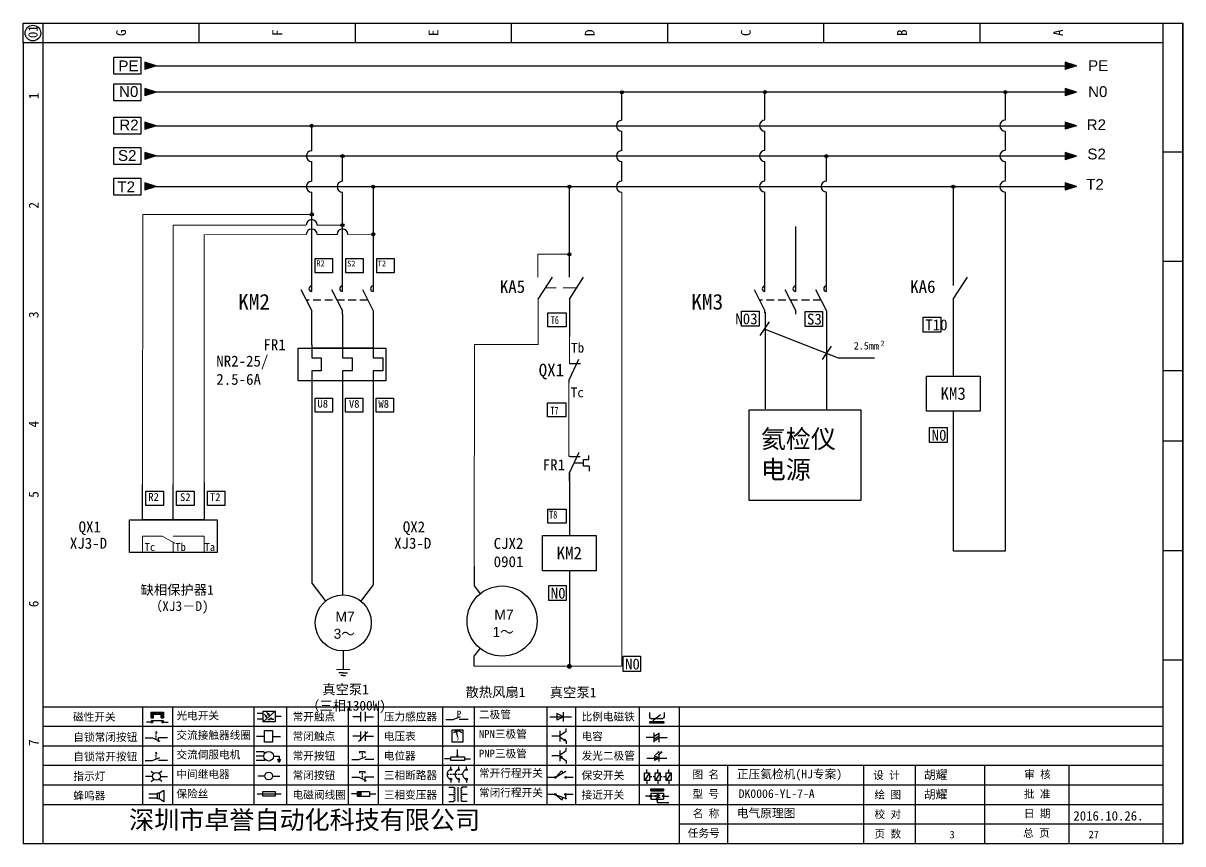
# Model space of a CAD drawing. Header units: millimetres. Extents: x -97 to 5214, y -62 to 3239.
# Drawn here: x 621.5 to 918.5, y 1009.3 to 1219.3 of the extents above; entities that cross this region are included whole.
import ezdxf

# ---------------------------------------------------------------- set-up
doc = ezdxf.new("R2010")
doc.units = ezdxf.units.MM
doc.linetypes.add('ACISOWELD', pattern=[3, 2, -1])
doc.layers.add('MISC', color=2, linetype='Continuous')
doc.layers.add('SYMS', color=7, linetype='Continuous')
doc.styles.get("Standard").update_dxf_attribs({"font": 'SimSun.ttf'})
doc.styles.add('样式 0', font='')
doc.styles.add('样式 2', font='NSimSun.ttf')
doc.styles.add('样式 8', font='arial.ttf')
doc.styles.add('汉字', font='NSimSun.ttf')
doc.styles.get('样式 0').set_extended_font_data('KaiTi_GB2312')

# ---------------------------------------------------------------- blocks, each defined once
blk = doc.blocks.new('磁性开关')
at = {"linetype": 'ByBlock'}
h = blk.add_hatch(dxfattribs=at)
h.set_pattern_fill('ANSI31', color=256, scale=0.1, style=0)
h.paths.add_polyline_path([(-1907.69, -775.29), (-1910.88, -775.29), (-1910.88, -776.69), (-1910.25, -776.69), (-1910.25, -775.79), (-1908.31, -775.79), (-1908.31, -776.69), (-1907.69, -776.69)])
for p, q in [((-1910.91, -777.81), (-1912.09, -777.81)), ((-1910.88, -776.69), (-1910.88, -775.29)), ((-1910.88, -775.29), (-1907.69, -775.29)), ((-1910.88, -776.69), (-1910.25, -776.69)), ((-1910.88, -777.39), (-1907.69, -777.39)), ((-1910.25, -776.69), (-1910.25, -775.79)), ((-1910.25, -775.79), (-1908.31, -775.79)), ((-1908.31, -776.69), (-1908.31, -775.79)), ((-1908.31, -776.69), (-1907.69, -776.69)), ((-1907.69, -775.29), (-1907.69, -776.69)), ((-1907.66, -777.81), (-1906.48, -777.81))]:
    blk.add_line(p, q, dxfattribs=at)
for centre in [(-1910.68, -777.81), (-1907.88, -777.81)]:
    blk.add_circle(centre, 0.225, dxfattribs=at)
blk = doc.blocks.new('*U75')
at = {"linetype": 'ByBlock'}
for p, q in [((-1909.23, -780.45), (-1909.23, -780.67)), ((-1909.23, -780.45), (-1908.92, -780.84)), ((-1909.23, -780.84), (-1909.23, -781.05)), ((-1911.92, -782.07), (-1910.06, -782.07)), ((-1910.06, -782.07), (-1908.18, -782.88)), ((-1909.23, -781.23), (-1909.23, -781.44)), ((-1909.23, -781.61), (-1909.23, -781.83)), ((-1909.23, -782), (-1909.23, -782.21)), ((-1909.23, -782.38), (-1909.23, -782.43)), ((-1908.52, -783.07), (-1908.52, -782.07)), ((-1906.25, -782.07), (-1908.52, -782.07))]:
    blk.add_line(p, q, dxfattribs=at)
blk = doc.blocks.new('*U76')
at = {"linetype": 'ByBlock'}
for p, q in [((-1911.92, -792.89), (-1910.06, -792.89)), ((-1910.06, -792.89), (-1908.18, -792.08)), ((-1908.88, -791.17), (-1909.23, -790.71)), ((-1909.23, -790.71), (-1909.23, -790.92)), ((-1909.23, -791.09), (-1909.23, -791.31)), ((-1909.23, -791.48), (-1909.23, -791.69)), ((-1909.23, -791.86), (-1909.23, -792.08)), ((-1909.23, -792.25), (-1909.23, -792.47)), ((-1906.25, -792.89), (-1908.52, -792.89))]:
    blk.add_line(p, q, dxfattribs=at)
blk = doc.blocks.new('蜂鸣器')
at = {"linetype": 'ByBlock'}
for p, q in [((-1907.17, -795.53), (-1908.25, -796.26)), ((-1907.17, -795.53), (-1907.17, -798.41)), ((-1908.8, -796.48), (-1911.01, -796.48)), ((-1908.8, -797.46), (-1911.01, -797.46)), ((-1908.25, -796.26), (-1908.8, -796.26)), ((-1908.8, -797.68), (-1908.8, -796.26)), ((-1908.25, -797.68), (-1908.8, -797.68)), ((-1908.25, -797.68), (-1908.25, -796.26)), ((-1907.17, -798.41), (-1908.25, -797.68))]:
    blk.add_line(p, q, dxfattribs=at)
blk = doc.blocks.new('指示灯')
at = {"linetype": 'ByBlock'}
for p, q in [((-1854.25, -776.92), (-1856.06, -776.92)), ((-1854.62, -775.59), (-1853.97, -776.23)), ((-1854.62, -778.25), (-1853.97, -777.61)), ((-1851.9, -775.59), (-1852.54, -776.23)), ((-1851.9, -778.25), (-1852.54, -777.61)), ((-1852.26, -776.92), (-1850.45, -776.92))]:
    blk.add_line(p, q, dxfattribs=at)
blk.add_circle((-1853.26, -776.92), 0.992, dxfattribs=at)
blk = doc.blocks.new('光电开关')
at = {"linetype": 'ByBlock'}
h = blk.add_hatch(dxfattribs=at)
h.set_pattern_fill('ANSI31', color=256, scale=0.01, style=0)
h.set_pattern_definition([(45, (0.172267, 0), (-0.0224506403, 0.0224506403), [])])
h.paths.add_polyline_path([(-1882.44, -776.34), (-1882.5, -775.91), (-1882.68, -776.07)])
h.paths.add_polyline_path([(-1882.44, -776.34), (-1882.68, -776.07), (-1882.86, -776.23)])
h.paths.add_polyline_path([(-1883.11, -776.45), (-1883.29, -776.61), (-1883.05, -776.88)])
h.paths.add_polyline_path([(-1883.29, -776.61), (-1883.47, -776.77), (-1883.05, -776.88)])
for p, q in [((-1884.01, -775.96), (-1885.56, -775.96)), ((-1884.01, -777.39), (-1885.56, -777.39)), ((-1880.91, -775.3), (-1884.01, -778.05)), ((-1883.75, -776.09), (-1883.05, -776.88)), ((-1883.11, -776.45), (-1883.47, -776.77)), ((-1883.05, -776.88), (-1883.47, -776.77)), ((-1883.14, -775.55), (-1882.44, -776.34)), ((-1883.05, -776.88), (-1883.11, -776.45)), ((-1882.5, -775.91), (-1882.86, -776.23)), ((-1882.44, -776.34), (-1882.86, -776.23)), ((-1882.78, -777.47), (-1882.23, -777.47)), ((-1882.44, -776.34), (-1882.5, -775.91)), ((-1882.23, -777.47), (-1882.23, -777.14)), ((-1882.23, -777.14), (-1881.78, -777.14)), ((-1881.78, -777.47), (-1881.78, -777.14)), ((-1881.23, -777.47), (-1881.78, -777.47)), ((-1879.37, -776.67), (-1880.91, -776.67))]:
    blk.add_line(p, q, dxfattribs=at)
blk.add_lwpolyline([(-1884.01, -775.3), (-1880.91, -775.3), (-1880.91, -778.05), (-1884.01, -778.05)], close=True, dxfattribs=at)
blk = doc.blocks.new('交流接触器线圈')
at = {"linetype": 'ByBlock'}
for p, q in [((-1880.82, -781.77), (-1882.87, -781.77)), ((-1878.72, -781.77), (-1876.67, -781.77))]:
    blk.add_line(p, q, dxfattribs=at)
blk.add_lwpolyline([(-1880.82, -780.28), (-1878.72, -780.28), (-1878.72, -783.26), (-1880.82, -783.26)], close=True, dxfattribs=at)
blk = doc.blocks.new('交流伺服电机')
at = {"linetype": 'ByBlock'}
for p, q in [((-1880.97, -785.75), (-1882.94, -785.75)), ((-1880.97, -786.85), (-1882.94, -786.85)), ((-1880.97, -785.75), (-1880.65, -786.03)), ((-1878.49, -786.85), (-1877.07, -786.85)), ((-1877.07, -786.85), (-1877.07, -787.72)), ((-1880.97, -787.94), (-1882.94, -787.94)), ((-1880.97, -787.94), (-1880.65, -787.67)), ((-1877.54, -787.72), (-1876.59, -787.72)), ((-1877.38, -788.01), (-1876.75, -788.01)), ((-1877.23, -788.29), (-1876.9, -788.29))]:
    blk.add_line(p, q, dxfattribs=at)
blk.add_circle((-1879.73, -786.85), 1.24, dxfattribs=at)
blk = doc.blocks.new('中间继电器')
at = {"linetype": 'ByBlock'}
for p, q in [((-1880.72, -791.92), (-1882.54, -791.92)), ((-1878.74, -791.92), (-1876.92, -791.92))]:
    blk.add_line(p, q, dxfattribs=at)
blk.add_circle((-1879.73, -791.92), 0.992, dxfattribs=at)
blk = doc.blocks.new('保险丝')
at = {"linetype": 'ByBlock'}
blk.add_line((-1882.72, -796.49), (-1876.55, -796.49), dxfattribs=at)
blk.add_lwpolyline([(-1881.2, -795.86), (-1878.06, -795.86), (-1878.06, -797.12), (-1881.2, -797.12)], close=True, dxfattribs=at)
blk = doc.blocks.new('常开按钮')
at = {"linetype": 'ByBlock'}
for p, q in [((-1910.06, -787.73), (-1908.18, -786.93)), ((-1909.9, -785.68), (-1908.56, -785.68)), ((-1909.9, -785.68), (-1909.9, -786.07)), ((-1909.23, -785.68), (-1909.23, -785.89)), ((-1909.23, -786.06), (-1909.23, -786.28)), ((-1909.23, -786.45), (-1909.23, -786.67)), ((-1909.23, -786.84), (-1909.23, -787.05)), ((-1908.56, -785.68), (-1908.56, -786.07)), ((-1911.92, -787.73), (-1910.06, -787.73)), ((-1909.23, -787.22), (-1909.23, -787.38)), ((-1906.25, -787.73), (-1908.52, -787.73))]:
    blk.add_line(p, q, dxfattribs=at)
blk = doc.blocks.new('常开触点')
at = {"linetype": 'ByBlock'}
for p, q in [((-1853.82, -782.99), (-1853.82, -780.56)), ((-1852.6, -782.99), (-1852.6, -780.56)), ((-1853.82, -781.77), (-1855.88, -781.77)), ((-1852.6, -781.77), (-1850.55, -781.77))]:
    blk.add_line(p, q, dxfattribs=at)
blk = doc.blocks.new('常闭触点')
at = {"linetype": 'ByBlock'}
for p, q in [((-1853.82, -786.77), (-1855.88, -786.77)), ((-1852.01, -785.66), (-1854.43, -788.1)), ((-1853.82, -787.99), (-1853.82, -785.56)), ((-1852.6, -787.99), (-1852.6, -785.56)), ((-1852.6, -786.77), (-1850.55, -786.77))]:
    blk.add_line(p, q, dxfattribs=at)
blk = doc.blocks.new('常闭按钮')
at = {"linetype": 'ByBlock'}
for p, q in [((-1856.13, -792.28), (-1854.28, -792.28)), ((-1854.28, -792.28), (-1852.4, -793.09)), ((-1854.11, -790.83), (-1852.77, -790.83)), ((-1854.11, -790.83), (-1854.11, -791.22)), ((-1853.44, -790.83), (-1853.44, -791.04)), ((-1853.44, -791.21), (-1853.44, -791.43)), ((-1853.44, -791.6), (-1853.44, -791.82)), ((-1853.44, -791.99), (-1853.44, -792.2)), ((-1853.44, -792.37), (-1853.44, -792.53)), ((-1852.77, -790.83), (-1852.77, -791.22)), ((-1850.47, -792.28), (-1852.73, -792.28)), ((-1852.73, -792.28), (-1852.73, -793.43))]:
    blk.add_line(p, q, dxfattribs=at)
blk = doc.blocks.new('电磁阀线圈')
at = {"linetype": 'ByBlock'}
for p, q in [((-1854.61, -795.92), (-1853.75, -797.16)), ((-1853.75, -795.92), (-1854.61, -797.16)), ((-1853.75, -795.92), (-1853.75, -797.16)), ((-1854.61, -796.54), (-1856.17, -796.54)), ((-1851.53, -796.54), (-1849.97, -796.54))]:
    blk.add_line(p, q, dxfattribs=at)
blk.add_lwpolyline([(-1854.61, -795.92), (-1851.53, -795.92), (-1851.53, -797.16), (-1854.61, -797.16)], close=True, dxfattribs=at)
blk = doc.blocks.new('电压表')
at = {"linetype": 'ByBlock'}
for p, q in [((-1814.84, -780.75), (-1814.91, -781.13)), ((-1814.6, -781.05), (-1814.91, -781.13)), ((-1814.84, -780.75), (-1814.46, -782.26)), ((-1814.84, -780.75), (-1814.6, -781.05))]:
    blk.add_line(p, q, dxfattribs=at)
blk.add_lwpolyline([(-1815.84, -780.34), (-1813.07, -780.34), (-1813.07, -783.49), (-1815.84, -783.49)], close=True, dxfattribs=at)
blk.add_arc((-1814.46, -782.26), 1.56, 46.8313, 133.1687, dxfattribs=at)
at = {"linetype": 'ByBlock', "insert": (-1814.7, -782.39), "char_height": 0.75, "width": 0.6768, "attachment_point": 1}
blk.add_mtext('V', dxfattribs=at)
blk = doc.blocks.new('电位器')
at = {"linetype": 'ByBlock'}
for p, q in [((-1814.45, -787.3), (-1814.62, -786.96)), ((-1814.62, -786.96), (-1814.27, -786.96)), ((-1814.45, -787.3), (-1814.45, -785.39)), ((-1814.45, -787.3), (-1814.27, -786.96)), ((-1816.21, -787.75), (-1817.79, -787.75)), ((-1812.68, -787.75), (-1811.1, -787.75))]:
    blk.add_line(p, q, dxfattribs=at)
blk.add_lwpolyline([(-1816.21, -787.3), (-1812.68, -787.3), (-1812.68, -788.2), (-1816.21, -788.2)], close=True, dxfattribs=at)
blk = doc.blocks.new('三相断路器')
at = {"linetype": 'ByBlock'}
for p, q in [((-1816.17, -790.33), (-1816.17, -789.7)), ((-1814.17, -790.33), (-1814.17, -789.7)), ((-1812.18, -790.33), (-1812.18, -789.7)), ((-1817.14, -791.74), (-1816.72, -791.74)), ((-1816.45, -791.74), (-1816.03, -791.74)), ((-1815.76, -791.74), (-1815.34, -791.74)), ((-1815.07, -791.74), (-1814.65, -791.74)), ((-1814.38, -791.74), (-1813.96, -791.74)), ((-1813.69, -791.74), (-1813.27, -791.74)), ((-1816.17, -793.19), (-1816.17, -793.83)), ((-1814.17, -793.19), (-1814.17, -793.83)), ((-1812.18, -793.19), (-1812.18, -793.83))]:
    blk.add_line(p, q, dxfattribs=at)
for centre in [(-1816.17, -790.55), (-1816.17, -792.98), (-1814.17, -790.55), (-1814.17, -792.98), (-1812.18, -790.55), (-1812.18, -792.98)]:
    blk.add_circle(centre, 0.219, dxfattribs=at)
for centre in [(-1815.81, -791.74), (-1813.82, -791.74), (-1811.83, -791.74)]:
    blk.add_arc(centre, 1.32, 115.5791, 244.4209, dxfattribs=at)
blk = doc.blocks.new('三相变压器')
at = {"linetype": 'ByBlock'}
for p, q in [((-1816.69, -795.03), (-1815.37, -795.03)), ((-1815.37, -795.03), (-1815.37, -795.24)), ((-1814.34, -798.7), (-1814.34, -795.04)), ((-1812, -795.03), (-1813.32, -795.03)), ((-1813.32, -795.03), (-1813.32, -795.24)), ((-1816.69, -796.87), (-1815.37, -796.87)), ((-1816.69, -798.71), (-1815.37, -798.71)), ((-1815.37, -798.71), (-1815.37, -798.5)), ((-1812, -796.87), (-1813.32, -796.87)), ((-1813.32, -798.71), (-1813.32, -798.5)), ((-1812, -798.71), (-1813.32, -798.71))]:
    blk.add_line(p, q, dxfattribs=at)
for centre, start, end in [((-1815.37, -795.51), 270, 90), ((-1815.37, -796.06), 270, 90), ((-1813.32, -795.51), 90, 270), ((-1813.32, -796.06), 90, 270), ((-1815.37, -796.6), 270, 90), ((-1815.37, -797.14), 270, 90), ((-1815.37, -797.68), 270, 90), ((-1815.37, -798.23), 270, 90), ((-1813.32, -796.6), 90, 270), ((-1813.32, -797.14), 90, 270), ((-1813.32, -797.68), 90, 270), ((-1813.32, -798.23), 90, 270)]:
    blk.add_arc(centre, 0.271, start, end, dxfattribs=at)
blk = doc.blocks.new('压力感应器')
at = {"linetype": 'ByBlock'}
for p, q in [((-1817.44, -777.73), (-1815.59, -777.73)), ((-1815.59, -777.73), (-1813.71, -776.93)), ((-1811.78, -777.73), (-1814.05, -777.73))]:
    blk.add_line(p, q, dxfattribs=at)
at = {"linetype": 'ByBlock', "insert": (-1814.65, -775.48), "char_height": 1.68, "width": 1.2242, "attachment_point": 1}
blk.add_mtext('{\\fNSimSun|b0|i0|c134|p49;P}', dxfattribs=at)
blk = doc.blocks.new('二极管')
at = {"linetype": 'ByBlock'}
for p, q in [((-1787.52, -776.77), (-1781.92, -776.77)), ((-1783.97, -776.77), (-1785.69, -775.9)), ((-1785.69, -775.9), (-1785.69, -777.65)), ((-1783.97, -776.77), (-1785.69, -777.65)), ((-1783.97, -777.99), (-1783.97, -775.56))]:
    blk.add_line(p, q, dxfattribs=at)
blk = doc.blocks.new('NPN三极管')
at = {"linetype": 'ByBlock'}
for p, q in [((-1785.73, -780.61), (-1785.73, -783.32)), ((-1785.73, -781.82), (-1784.15, -780.66)), ((-1784.15, -780.66), (-1784.15, -779.98)), ((-1785.73, -781.97), (-1787.81, -781.97)), ((-1785.73, -782.11), (-1784.15, -783.27)), ((-1784.41, -782.73), (-1784.74, -783.18)), ((-1784.15, -783.27), (-1784.74, -783.18)), ((-1784.15, -783.27), (-1784.41, -782.73)), ((-1784.15, -783.27), (-1784.15, -783.96))]:
    blk.add_line(p, q, dxfattribs=at)
blk = doc.blocks.new('PNP三极管')
at = {"linetype": 'ByBlock'}
for p, q in [((-1784.9, -786.74), (-1786.98, -786.74)), ((-1784.9, -785.38), (-1784.9, -788.09)), ((-1784.9, -786.59), (-1783.32, -785.43)), ((-1784.9, -786.88), (-1783.32, -788.04)), ((-1784.9, -786.88), (-1784.31, -786.97)), ((-1784.9, -786.88), (-1784.64, -787.42)), ((-1784.31, -786.97), (-1784.64, -787.42)), ((-1783.32, -785.43), (-1783.32, -784.75)), ((-1783.32, -788.04), (-1783.32, -788.73))]:
    blk.add_line(p, q, dxfattribs=at)
blk = doc.blocks.new('常开行程开关')
at = {"linetype": 'ByBlock'}
for p, q in [((-1786.29, -792.3), (-1788.01, -792.3)), ((-1785.89, -792.17), (-1784.52, -790.62)), ((-1785.89, -792.17), (-1783.43, -790.72)), ((-1784.52, -790.62), (-1784.19, -791.17)), ((-1781.48, -792.3), (-1783.21, -792.3))]:
    blk.add_line(p, q, dxfattribs=at)
for centre in [(-1786.07, -792.3), (-1783.42, -792.3)]:
    blk.add_circle(centre, 0.219, dxfattribs=at)
blk = doc.blocks.new('常闭行程开关')
at = {"linetype": 'ByBlock'}
for p, q in [((-1786.34, -796.62), (-1788.07, -796.62)), ((-1785.93, -796.72), (-1783.25, -797.7)), ((-1785.93, -796.72), (-1784.3, -798)), ((-1784.3, -798), (-1784.08, -797.4)), ((-1783.48, -796.84), (-1783.48, -797.85)), ((-1781.54, -796.62), (-1783.26, -796.62))]:
    blk.add_line(p, q, dxfattribs=at)
for centre in [(-1786.12, -796.62), (-1783.48, -796.62)]:
    blk.add_circle(centre, 0.219, dxfattribs=at)
blk = doc.blocks.new('电容')
at = {"linetype": 'ByBlock'}
for p, q in [((-1756.08, -782.99), (-1756.08, -780.56)), ((-1754.86, -780.79), (-1756.08, -781.55)), ((-1754.86, -782.99), (-1754.86, -780.56)), ((-1756.08, -781.77), (-1758.13, -781.77)), ((-1754.86, -781.44), (-1756.08, -782.2)), ((-1754.86, -781.99), (-1756.08, -782.75)), ((-1754.86, -781.77), (-1752.81, -781.77))]:
    blk.add_line(p, q, dxfattribs=at)
blk = doc.blocks.new('发光二极管')
at = {"linetype": 'ByBlock'}
for p, q in [((-1758.01, -786.77), (-1752.89, -786.77)), ((-1754.84, -786.77), (-1756.04, -786.16)), ((-1756.04, -786.16), (-1756.04, -787.39)), ((-1754.84, -786.77), (-1756.04, -787.39)), ((-1755.78, -785.92), (-1754.89, -785.14)), ((-1754.89, -785.14), (-1755.2, -785.22)), ((-1755.2, -785.22), (-1755.01, -785.43)), ((-1755.08, -785.92), (-1754.18, -785.14)), ((-1754.89, -785.14), (-1755.01, -785.43)), ((-1754.84, -787.63), (-1754.84, -785.92)), ((-1754.18, -785.14), (-1754.49, -785.22)), ((-1754.49, -785.22), (-1754.31, -785.43)), ((-1754.18, -785.14), (-1754.31, -785.43))]:
    blk.add_line(p, q, dxfattribs=at)
blk = doc.blocks.new('比例电磁阀')
at = {"linetype": 'ByBlock'}
for p, q in [((-1757.26, -775.38), (-1757.26, -776.71)), ((-1757.26, -776.71), (-1757.05, -776.71)), ((-1753.6, -777.73), (-1757.25, -777.73)), ((-1757.25, -778.13), (-1757.25, -777.73)), ((-1753.6, -778.13), (-1757.25, -778.13)), ((-1754.5, -775.98), (-1756.35, -777.44)), ((-1756.35, -777.44), (-1756.25, -777.25)), ((-1756.35, -777.44), (-1756.15, -777.38)), ((-1756.15, -777.38), (-1756.25, -777.25)), ((-1753.58, -776.71), (-1753.8, -776.71)), ((-1753.6, -777.73), (-1753.6, -778.13)), ((-1753.58, -775.38), (-1753.58, -776.71))]:
    blk.add_line(p, q, dxfattribs=at)
for centre in [(-1756.78, -776.71), (-1756.24, -776.71), (-1755.7, -776.71), (-1755.15, -776.71), (-1754.61, -776.71), (-1754.07, -776.71)]:
    blk.add_arc(centre, 0.271, 180, 0, dxfattribs=at)
blk = doc.blocks.new('保安开关')
at = {"linetype": 'ByBlock'}
for p, q in [((-1757.96, -790.79), (-1757.96, -789.97)), ((-1755.17, -790.79), (-1755.17, -789.97)), ((-1752.39, -790.79), (-1752.39, -789.97)), ((-1757.33, -790.79), (-1758.6, -792.81)), ((-1757.96, -792.81), (-1757.96, -793.62)), ((-1757.33, -791.8), (-1756.72, -791.8)), ((-1756.35, -791.8), (-1755.89, -791.8)), ((-1754.54, -790.79), (-1755.81, -792.81)), ((-1755.17, -792.81), (-1755.17, -793.62)), ((-1754.52, -791.8), (-1754.06, -791.8)), ((-1753.69, -791.8), (-1753.08, -791.8)), ((-1751.75, -790.79), (-1753.02, -792.81)), ((-1752.39, -792.81), (-1752.39, -793.62))]:
    blk.add_line(p, q, dxfattribs=at)
for points in [[(-1758.6, -790.79), (-1757.33, -790.79), (-1757.33, -792.81), (-1758.6, -792.81)], [(-1755.81, -790.79), (-1754.54, -790.79), (-1754.54, -792.81), (-1755.81, -792.81)], [(-1753.02, -790.79), (-1751.75, -790.79), (-1751.75, -792.81), (-1753.02, -792.81)]]:
    blk.add_lwpolyline(points, close=True, dxfattribs=at)
blk = doc.blocks.new('接近开关')
at = {"linetype": 'ByBlock'}
h = blk.add_hatch(dxfattribs=at)
h.set_pattern_fill('ANSI31', color=256, scale=0.01, style=0)
h.set_pattern_definition([(45, (-89.131516, -30.795668), (-0.0224506403, 0.0224506403), [])])
h.paths.add_polyline_path([(-1513.76, -1123.35), (-1513.76, -1122.85), (-1516.96, -1122.85), (-1516.96, -1123.35)])
for p, q in [((-1517.18, -1124.71), (-1518.36, -1124.71)), ((-1516.96, -1123.35), (-1516.96, -1122.85)), ((-1516.96, -1122.85), (-1513.76, -1122.85)), ((-1516.96, -1123.35), (-1513.76, -1123.35)), ((-1516.96, -1123.95), (-1513.76, -1123.95)), ((-1516.96, -1123.95), (-1516.96, -1125.47)), ((-1516.96, -1125.47), (-1513.76, -1125.47)), ((-1515.91, -1124.71), (-1516.45, -1124.71)), ((-1515.11, -1124.31), (-1515.91, -1124.71)), ((-1515.11, -1125.11), (-1515.91, -1124.71)), ((-1515.33, -1124.53), (-1515.17, -1124.53)), ((-1515.33, -1124.88), (-1515.17, -1124.88)), ((-1515.25, -1124.45), (-1515.25, -1124.61)), ((-1515.11, -1124.31), (-1515.11, -1125.11)), ((-1515.11, -1124.48), (-1514.58, -1124.48)), ((-1515.11, -1124.94), (-1514.58, -1124.94)), ((-1513.76, -1122.85), (-1513.76, -1123.35)), ((-1513.76, -1123.95), (-1513.76, -1125.47)), ((-1513.54, -1124.71), (-1512.36, -1124.71)), ((-1515.36, -1125.69), (-1515.36, -1126.36)), ((-1515.36, -1126.36), (-1512.36, -1126.36))]:
    blk.add_line(p, q, dxfattribs=at)
for centre in [(-1516.96, -1124.71), (-1515.36, -1125.47), (-1513.76, -1124.71)]:
    blk.add_circle(centre, 0.225, dxfattribs=at)
blk = doc.blocks.new('WDDOT')
blk.add_hatch(color=256).paths.add_polyline_path([(0.5, 0, 1), (-0.5, 0, 1)])
blk.add_circle((0, 0), 0.5)

msp = doc.modelspace()

# ---------------------------------------------------------------- hatches: boundary and pattern name
for points in [[(655.555, 1201.668), (652.637, 1202.603), (652.637, 1200.733)], [(891.259, 1201.672), (888.341, 1202.607), (888.341, 1200.737)], [(655.555, 1193.102), (652.637, 1194.037), (652.637, 1192.167)], [(891.259, 1193.106), (888.341, 1194.041), (888.341, 1192.171)], [(655.555, 1185.344), (652.637, 1186.279), (652.637, 1184.409)], [(891.259, 1185.31), (888.341, 1186.245), (888.341, 1184.375)], [(655.555, 1177.51), (652.637, 1178.445), (652.637, 1176.574)], [(891.259, 1177.514), (888.341, 1178.449), (888.341, 1176.578)]]:
    msp.add_hatch(color=256).paths.add_polyline_path(points)
h = msp.add_hatch(color=256)
edge = h.paths.add_edge_path()
edge.add_arc((774.845, 1201.656), 0.393, 0, 360)
h = msp.add_hatch(color=256)
edge = h.paths.add_edge_path()
edge.add_arc((811.484, 1201.689), 0.393, 0, 360)
h = msp.add_hatch(color=256)
edge = h.paths.add_edge_path()
edge.add_arc((873.031, 1201.672), 0.393, 0, 360)
h = msp.add_hatch(color=256)
edge = h.paths.add_edge_path()
edge.add_arc((695.41, 1193.073), 0.393, 0, 360)
h = msp.add_hatch(color=256)
edge = h.paths.add_edge_path()
edge.add_arc((703.285, 1185.311), 0.393, 0, 360)
h = msp.add_hatch(color=256)
edge = h.paths.add_edge_path()
edge.add_arc((827.233, 1185.314), 0.393, 0, 360)
h = msp.add_hatch(color=256)
edge = h.paths.add_edge_path()
edge.add_arc((711.158, 1177.482), 0.393, 0, 360)
h = msp.add_hatch(color=256)
edge = h.paths.add_edge_path()
edge.add_arc((761.39, 1177.481), 0.393, 0, 360)
h = msp.add_hatch(color=256)
edge = h.paths.add_edge_path()
edge.add_arc((859.718, 1177.51), 0.393, 0, 360)
h = msp.add_hatch(color=256)
edge = h.paths.add_edge_path()
edge.add_arc((695.435, 1170.397), 0.393, 0, 360)
h = msp.add_hatch(color=256)
edge = h.paths.add_edge_path()
edge.add_arc((703.285, 1167.658), 0.393, 0, 360)
h = msp.add_hatch(color=256)
edge = h.paths.add_edge_path()
edge.add_arc((711.16, 1165.297), 0.393, 0, 360)
h = msp.add_hatch(color=256)
edge = h.paths.add_edge_path()
edge.add_arc((761.39, 1160.193), 0.393, 0, 360)
at = {"lineweight": 0}
h = msp.add_hatch(color=256, dxfattribs=at)
edge = h.paths.add_edge_path()
edge.add_arc((761.39, 1054.763), 0.5, 0, 360)
at = {"layer": 'MISC'}
for points in [[(655.555, 1208.432), (652.637, 1209.368), (652.637, 1207.497)], [(891.259, 1208.436), (888.341, 1209.372), (888.341, 1207.501)]]:
    msp.add_hatch(color=256, dxfattribs=at).paths.add_polyline_path(points)

# ---------------------------------------------------------------- linework, layer by layer
at = {"linetype": 'ByBlock'}
for p, q in [((621.511, 1219.327), (918.511, 1219.327)), ((621.511, 1214.327), (621.511, 1219.327)), ((626.511, 1219.327), (626.511, 1009.327)), ((918.511, 1219.327), (918.511, 1009.327)), ((918.511, 1009.327), (918.511, 1219.327)), ((621.511, 1214.327), (621.511, 1029.327)), ((913.511, 1044.327), (626.511, 1044.327)), ((913.511, 1039.327), (626.511, 1039.327)), ((913.511, 1034.327), (626.511, 1034.327)), ((621.511, 1029.327), (621.511, 1009.327)), ((913.511, 1029.327), (626.511, 1029.327)), ((913.511, 1024.327), (626.511, 1024.327)), ((913.511, 1019.327), (626.511, 1019.327)), ((913.511, 1014.327), (789.535, 1014.327)), ((918.511, 1009.327), (621.511, 1009.327))]:
    msp.add_line(p, q, dxfattribs=at)
for p, q in [((655.555, 1201.668), (652.637, 1202.603)), ((652.637, 1202.603), (652.637, 1200.733)), ((655.555, 1201.668), (652.637, 1200.733)), ((891.259, 1201.672), (888.341, 1202.607)), ((888.341, 1202.607), (888.341, 1200.737)), ((891.259, 1201.672), (888.341, 1200.737)), ((655.555, 1193.102), (652.637, 1194.037)), ((652.637, 1194.037), (652.637, 1192.167)), ((891.259, 1193.106), (888.341, 1194.041)), ((888.341, 1194.041), (888.341, 1192.171)), ((655.555, 1193.102), (652.637, 1192.167)), ((655.555, 1193.106), (695.018, 1193.106)), ((686.648, 1193.106), (891.259, 1193.106)), ((891.259, 1193.106), (888.341, 1192.171)), ((655.555, 1185.344), (652.637, 1186.279)), ((652.637, 1186.279), (652.637, 1184.409)), ((655.555, 1185.344), (652.637, 1184.409)), ((655.555, 1185.344), (694.016, 1185.344)), ((686.641, 1185.344), (891.152, 1185.344)), ((891.259, 1185.31), (888.341, 1186.245)), ((888.341, 1186.245), (888.341, 1184.375)), ((891.259, 1185.31), (888.341, 1184.375)), ((655.555, 1177.51), (652.637, 1178.445)), ((652.637, 1178.445), (652.637, 1176.574)), ((655.555, 1177.51), (652.637, 1176.574)), ((655.555, 1177.51), (694.016, 1177.51)), ((686.64, 1177.51), (891.246, 1177.51)), ((891.259, 1177.514), (888.341, 1178.449)), ((888.341, 1178.449), (888.341, 1176.578)), ((891.259, 1177.514), (888.341, 1176.578)), ((753.42, 1148.688), (757.075, 1154.361)), ((761.39, 1148.688), (765.046, 1154.361)), ((859.713, 1148.688), (863.368, 1154.361)), ((692.632, 1151.194), (695.41, 1145.685)), ((700.507, 1151.194), (703.285, 1145.685)), ((708.382, 1151.194), (711.16, 1145.685)), ((808.719, 1151.194), (811.496, 1145.685)), ((816.594, 1151.194), (819.371, 1145.685)), ((824.469, 1151.194), (827.246, 1145.685)), ((695.41, 1133.655), (697.863, 1133.655)), ((697.863, 1133.655), (697.863, 1130.354)), ((703.285, 1133.655), (705.737, 1133.655)), ((705.737, 1133.655), (705.737, 1130.353)), ((711.159, 1133.655), (713.612, 1133.655)), ((713.612, 1133.655), (713.612, 1130.353)), ((763.748, 1133.226), (761.292, 1127.971)), ((761.39, 1132.268), (764.21, 1132.268)), ((697.863, 1130.354), (695.41, 1130.354)), ((705.737, 1130.353), (703.285, 1130.353)), ((713.612, 1130.353), (711.159, 1130.353)), ((763.837, 1109.436), (761.382, 1104.181)), ((761.616, 1108.478), (764.202, 1108.478)), ((764.978, 1105.983), (764.978, 1107.634)), ((764.978, 1107.634), (766.419, 1107.634)), ((766.447, 1105.983), (764.978, 1105.983)), ((761.39, 1104.181), (761.39, 1093.184)), ((761.39, 1104.181), (761.39, 1099.772)), ((761.39, 1103.564), (761.39, 1088.184)), ((766.447, 1104.714), (766.447, 1104.724)), ((761.39, 1079.184), (761.39, 1054.763)), ((703.469, 1058.665), (703.469, 1053.966)), ((703.469, 1053.093), (702.343, 1053.093)), ((703.469, 1052.399), (702.895, 1052.399)), ((703.469, 1053.093), (704.595, 1053.093)), ((703.469, 1052.399), (704.043, 1052.399))]:
    msp.add_line(p, q)
at = {"color": 0}
for p, q in [((891.259, 1201.672), (655.555, 1201.672)), ((774.828, 1194.489), (774.828, 1201.656)), ((695.41, 1186.706), (695.41, 1193.073)), ((774.828, 1186.727), (774.828, 1191.7)), ((703.285, 1178.875), (703.285, 1185.311)), ((695.41, 1178.875), (695.41, 1183.917)), ((774.828, 1178.892), (774.828, 1183.938))]:
    msp.add_line(p, q, dxfattribs=at)
at = {"color": 0, "lineweight": -2}
for p, q in [((811.497, 1194.5), (811.497, 1201.576)), ((873.031, 1201.672), (873.031, 1194.5)), ((811.497, 1186.738), (811.497, 1191.712)), ((873.031, 1191.712), (873.031, 1186.738)), ((827.246, 1178.904), (827.246, 1185.333)), ((811.497, 1178.904), (811.497, 1183.95)), ((873.031, 1183.95), (873.031, 1178.904)), ((859.718, 1177.51), (859.718, 1152.241)), ((811.497, 1150.655), (811.497, 1176.115)), ((827.246, 1150.655), (827.246, 1176.115)), ((873.031, 1176.115), (873.031, 1084.255)), ((819.372, 1150.655), (819.372, 1167.267)), ((859.713, 1148.688), (859.713, 1129.002)), ((811.539, 1145.416), (811.539, 1120.602)), ((827.246, 1145.685), (827.246, 1120.361)), ((810.256, 1139.41), (812.617, 1142.878)), ((811.258, 1141.121), (830.218, 1133.711)), ((826.2, 1133.245), (828.561, 1136.713)), ((830.218, 1133.711), (839.555, 1133.711)), ((858.816, 1121.898), (858.816, 1121.904)), ((859.777, 1084.255), (859.777, 1120.002)), ((873.031, 1084.255), (859.777, 1084.255)), ((652.09, 1044.327), (652.09, 1019.327)), ((659.767, 1044.327), (659.767, 1019.327)), ((680.557, 1044.327), (680.557, 1019.327)), ((688.91, 1044.327), (688.91, 1019.327)), ((704.765, 1044.327), (704.765, 1019.327)), ((712.414, 1044.327), (712.414, 1019.327)), ((728.906, 1044.327), (728.906, 1019.327)), ((737.008, 1044.327), (737.008, 1019.327)), ((755.627, 1044.327), (755.627, 1019.327)), ((762.986, 1044.327), (762.986, 1019.327)), ((779.297, 1044.327), (779.297, 1019.327)), ((789.535, 1044.327), (789.535, 1009.411)), ((801.856, 1029.327), (801.856, 1009.411)), ((836.726, 1029.327), (836.726, 1009.327)), ((849.991, 1029.327), (849.991, 1009.327)), ((867.682, 1029.327), (867.682, 1009.327)), ((889.294, 1029.327), (889.294, 1009.327))]:
    msp.add_line(p, q, dxfattribs=at)
at = {"color": 0, "ltscale": 2}
for p, q in [((695.41, 1193.073), (695.017, 1193.073)), ((703.285, 1185.311), (702.891, 1185.311)), ((711.158, 1177.482), (710.765, 1177.482)), ((711.158, 1177.477), (711.159, 1150.655)), ((761.39, 1154.361), (761.39, 1177.515)), ((695.41, 1150.655), (695.41, 1176.087)), ((703.285, 1150.655), (703.285, 1176.087)), ((695.435, 1170.397), (695.042, 1170.397)), ((703.285, 1167.658), (702.892, 1167.658)), ((711.16, 1165.297), (710.767, 1165.297)), ((761.39, 1148.688), (761.39, 1139.143)), ((695.41, 1145.175), (695.41, 1145.685)), ((695.41, 1136.988), (695.41, 1145.175)), ((703.285, 1145.175), (703.285, 1145.686)), ((703.285, 1144.856), (703.285, 1145.175)), ((703.285, 1144.864), (703.285, 1133.655)), ((711.159, 1145.688), (711.159, 1145.175)), ((711.159, 1145.175), (711.159, 1133.655)), ((811.496, 1145.175), (811.496, 1145.685)), ((819.371, 1145.175), (819.371, 1145.686)), ((819.371, 1144.856), (819.371, 1145.175)), ((827.245, 1145.688), (827.245, 1145.175)), ((695.41, 1136.988), (695.41, 1133.655)), ((711.159, 1136.181), (695.41, 1136.181)), ((695.41, 1130.354), (695.41, 1113.606)), ((703.285, 1130.353), (703.285, 1113.606)), ((711.159, 1130.353), (711.159, 1113.606)), ((761.292, 1127.971), (761.292, 1127.354)), ((695.411, 1113.606), (695.411, 1096.047)), ((703.285, 1113.606), (703.285, 1096.047)), ((711.16, 1113.606), (711.16, 1096.047)), ((761.616, 1108.478), (761.382, 1108.478)), ((762.609, 1106.809), (764.978, 1106.809)), ((761.382, 1104.181), (761.382, 1103.564)), ((761.39, 1102.146), (761.39, 1104.181)), ((652.09, 1092.254), (652.09, 1101.249)), ((659.964, 1092.254), (659.964, 1101.249)), ((667.839, 1101.761), (667.839, 1092.254)), ((695.411, 1096.047), (695.411, 1076.062)), ((703.285, 1096.047), (703.285, 1073.029)), ((711.16, 1096.047), (711.16, 1075.59)), ((667.839, 1092.254), (652.09, 1092.254))]:
    msp.add_line(p, q, dxfattribs=at)
at = {"lineweight": 0}
for p, q in [((774.828, 1176.104), (774.828, 1054.778)), ((652.139, 1170.397), (652.09, 1101.249)), ((695.435, 1170.397), (652.139, 1170.386)), ((659.964, 1167.658), (659.964, 1101.249)), ((659.964, 1167.658), (694.017, 1167.658)), ((703.285, 1167.658), (696.805, 1167.658)), ((667.838, 1165.132), (694.017, 1165.256)), ((667.838, 1165.132), (667.838, 1101.249)), ((701.891, 1165.275), (696.805, 1165.256)), ((711.16, 1165.297), (704.68, 1165.275)), ((753.351, 1160.193), (761.49, 1160.193)), ((753.351, 1160.193), (753.351, 1154.361)), ((755.359, 1151.563), (758.003, 1151.563)), ((759.839, 1151.563), (763.292, 1151.563)), ((753.42, 1148.688), (753.42, 1137.132)), ((736.997, 1080.33), (737.098, 1137.132)), ((753.42, 1137.132), (737.098, 1137.099)), ((761.39, 1132.268), (761.39, 1133.027)), ((652.09, 1083.87), (652.09, 1088.062)), ((652.09, 1088.062), (657.09, 1088.062)), ((657.09, 1088.062), (660.386, 1086.279)), ((667.839, 1088.062), (659.964, 1088.062)), ((667.839, 1083.87), (667.839, 1088.062)), ((659.964, 1083.87), (659.964, 1086.507)), ((774.828, 1054.778), (736.985, 1054.82)), ((703.469, 1053.966), (701.779, 1053.966)), ((703.469, 1053.966), (705.159, 1053.966))]:
    msp.add_line(p, q, dxfattribs=at)
at = {"linetype": 'ACISOWELD'}
for p, q in [((709.771, 1148.44), (694.021, 1148.44)), ((825.858, 1148.44), (810.108, 1148.44))]:
    msp.add_line(p, q, dxfattribs=at)
at = {"linetype": 'Continuous', "lineweight": 0}
for p, q in [((761.39, 1139.143), (761.39, 1133.027)), ((761.292, 1127.354), (761.292, 1108.478))]:
    msp.add_line(p, q, dxfattribs=at)
at = {"ltscale": 2}
for p, q in [((766.417, 1107.634), (766.417, 1108.73)), ((766.447, 1105.983), (766.447, 1104.724)), ((736.997, 1080.33), (736.997, 1075.3)), ((695.411, 1076.062), (699.057, 1071.372)), ((711.16, 1075.59), (707.883, 1071.368)), ((736.997, 1076.095), (736.997, 1076.095)), ((736.997, 1075.3), (738.654, 1073.226)), ((709.207, 1073.032), (709.207, 1073.031)), ((736.985, 1057.327), (738.653, 1059.422)), ((736.985, 1054.82), (736.985, 1057.327)), ((736.997, 1057.342), (736.997, 1057.342))]:
    msp.add_line(p, q, dxfattribs=at)
at = {"linetype": 'ByBlock'}
for points in [[(666.511, 1219.327), (666.511, 1214.327)], [(706.511, 1219.327), (706.511, 1214.327)], [(746.511, 1219.327), (746.511, 1214.327)], [(786.511, 1219.327), (786.511, 1214.327)], [(826.511, 1219.327), (826.511, 1214.327)], [(866.511, 1219.327), (866.511, 1214.327)], [(913.511, 1009.327), (913.511, 1219.327)], [(913.511, 1214.327), (621.511, 1214.327)], [(918.511, 1186.327), (913.511, 1186.327)], [(918.511, 1158.327), (913.511, 1158.327)], [(918.511, 1130.327), (913.511, 1130.327)], [(918.511, 1112.327), (913.511, 1112.327)], [(918.511, 1084.327), (913.511, 1084.327)], [(918.511, 1056.327), (913.511, 1056.327)]]:
    msp.add_lwpolyline(points, dxfattribs=at)
at = {"color": 1, "lineweight": -3}
for points in [[(644.69, 1210.613), (651.63, 1210.613), (651.63, 1206.26), (644.69, 1206.26)], [(644.69, 1203.844), (651.63, 1203.844), (651.63, 1199.491), (644.69, 1199.491)], [(644.69, 1195.278), (651.63, 1195.278), (651.63, 1190.926), (644.69, 1190.926)], [(644.69, 1187.482), (651.63, 1187.482), (651.63, 1183.129), (644.69, 1183.129)], [(644.69, 1179.686), (651.63, 1179.686), (651.63, 1175.333), (644.69, 1175.333)]]:
    msp.add_lwpolyline(points, close=True, dxfattribs=at)
at = {"color": 1, "ltscale": 2}
for points in [[(696.272, 1159.074), (700.733, 1159.074), (700.733, 1155.479), (696.272, 1155.479)], [(704.138, 1159.074), (708.598, 1159.074), (708.598, 1155.479), (704.138, 1155.479)], [(712.046, 1159.074), (716.507, 1159.074), (716.507, 1155.479), (712.046, 1155.479)], [(755.915, 1145.166), (760.59, 1145.166), (760.59, 1141.594), (755.915, 1141.594)], [(805.52, 1145.664), (809.984, 1145.664), (809.984, 1141.778), (805.52, 1141.778)], [(821.762, 1145.58), (826.225, 1145.58), (826.225, 1141.694), (821.762, 1141.694)], [(852.05, 1144.117), (856.514, 1144.117), (856.514, 1140.231), (852.05, 1140.231)], [(696.271, 1123.409), (700.732, 1123.409), (700.732, 1119.814), (696.271, 1119.814)], [(704.078, 1123.409), (708.539, 1123.409), (708.539, 1119.814), (704.078, 1119.814)], [(711.886, 1123.409), (716.347, 1123.409), (716.347, 1119.814), (711.886, 1119.814)], [(755.817, 1122.203), (760.492, 1122.203), (760.492, 1118.631), (755.817, 1118.631)], [(853.67, 1115.881), (858.133, 1115.881), (858.133, 1111.995), (853.67, 1111.995)], [(652.952, 1099.532), (657.413, 1099.532), (657.413, 1095.937), (652.952, 1095.937)], [(660.817, 1099.532), (665.278, 1099.532), (665.278, 1095.937), (660.817, 1095.937)], [(668.726, 1099.532), (673.187, 1099.532), (673.187, 1095.937), (668.726, 1095.937)], [(755.915, 1094.967), (760.59, 1094.967), (760.59, 1091.395), (755.915, 1091.395)], [(756.127, 1075.449), (760.59, 1075.449), (760.59, 1071.563), (756.127, 1071.563)], [(775.145, 1057.322), (779.609, 1057.322), (779.609, 1053.436), (775.145, 1053.436)]]:
    msp.add_lwpolyline(points, close=True, dxfattribs=at)
at = {"color": 0, "ltscale": 2}
for points in [[(691.968, 1136.181), (714.361, 1136.181), (714.361, 1127.797), (691.968, 1127.797)], [(648.768, 1092.254), (671.161, 1092.254), (671.161, 1083.87), (648.768, 1083.87)]]:
    msp.add_lwpolyline(points, close=True, dxfattribs=at)
for points in [[(852.848, 1129.002), (866.578, 1129.002), (866.578, 1120.002), (852.848, 1120.002)], [(754.525, 1088.184), (768.256, 1088.184), (768.256, 1079.184), (754.525, 1079.184)]]:
    msp.add_lwpolyline(points, close=True)
at = {"color": 0, "lineweight": -2}
msp.add_lwpolyline([(807.469, 1120.361), (836.054, 1120.361), (836.054, 1097.151), (807.469, 1097.151)], close=True, dxfattribs=at)
at = {"linetype": 'ByBlock'}
msp.add_circle((623.999, 1216.799), 2, dxfattribs=at)
for centre, radius in [((774.845, 1201.656), 0.393), ((811.484, 1201.689), 0.393), ((873.031, 1201.672), 0.393), ((695.41, 1193.073), 0.393), ((703.285, 1185.311), 0.393), ((827.233, 1185.314), 0.393), ((711.158, 1177.482), 0.393), ((761.39, 1177.481), 0.393), ((859.718, 1177.51), 0.393), ((695.435, 1170.397), 0.393), ((703.285, 1167.658), 0.393), ((711.16, 1165.297), 0.393), ((761.39, 1160.193), 0.393), ((744.17, 1066.321), 8.979), ((703.469, 1065.848), 7.183)]:
    msp.add_circle(centre, radius)
at = {"lineweight": 0}
msp.add_circle((761.39, 1054.763), 0.5, dxfattribs=at)
at = {"color": 0, "ltscale": 2}
for centre, start, end in [((774.828, 1193.094), 90, 270), ((811.497, 1193.106), 90, 270), ((873.031, 1193.106), 90, 270), ((695.41, 1185.311), 90, 270), ((774.828, 1185.333), 90, 270), ((811.497, 1185.344), 90, 270), ((873.031, 1185.344), 90, 270), ((695.41, 1177.481), 90, 270), ((703.285, 1177.481), 90, 270), ((774.828, 1177.498), 90, 270), ((811.497, 1177.51), 90, 270), ((827.246, 1177.51), 90, 270), ((873.031, 1177.51), 90, 270), ((695.411, 1167.658), 0, 180), ((695.411, 1165.256), 0, 180), ((703.285, 1165.275), 0, 180)]:
    msp.add_arc(centre, 1.394, start, end, dxfattribs=at)
for centre in [(695.411, 1151.359), (703.286, 1151.359), (711.159, 1151.359), (811.497, 1151.359), (819.372, 1151.359), (827.246, 1151.359)]:
    msp.add_arc(centre, 0.703, 90, 270)
at = {"layer": 'MISC'}
for p, q in [((655.555, 1208.432), (652.637, 1209.368)), ((652.637, 1209.368), (652.637, 1207.497)), ((891.259, 1208.436), (888.341, 1209.372)), ((888.341, 1209.372), (888.341, 1207.501)), ((655.555, 1208.432), (652.637, 1207.497)), ((655.555, 1208.436), (891.259, 1208.436)), ((891.259, 1208.436), (888.341, 1207.501))]:
    msp.add_line(p, q, dxfattribs=at)

# ---------------------------------------------------------------- block references
at = {"linetype": 'ByBlock'}
for name, p in [('磁性开关', (2565.153, 1818.286)), ('光电开关', (2566.963, 1818.595)), ('常开触点', (2561.778, 1823.624)), ('压力感应器', (2547.217, 1818.843)), ('二极管', (2543.88, 1818.601)), ('比例电磁阀', (2539.223, 1818.308)), ('*U75', (2564.699, 1818.504)), ('交流接触器线圈', (2564.124, 1818.595)), ('常闭触点', (2561.778, 1823.624)), ('电压表', (2547.217, 1818.843)), ('NPN三极管', (2544.705, 1818.83)), ('电容', (2539.223, 1818.308)), ('PNP三极管', (2543.88, 1818.601)), ('*U76', (2564.699, 1823.504)), ('交流伺服电机', (2564.124, 1818.595)), ('常开按钮', (2617.564, 1818.624)), ('电位器', (2547.217, 1818.843)), ('发光二极管', (2539.223, 1818.019)), ('指示灯', (2508.914, 1803.504)), ('中间继电器', (2564.124, 1818.595)), ('常闭按钮', (2561.778, 1818.624)), ('三相断路器', (2547.217, 1818.843)), ('常开行程开关', (2543.88, 1818.601)), ('保安开关', (2539.223, 1818.308)), ('蜂鸣器', (2564.699, 1818.504)), ('保险丝', (2564.124, 1818.595)), ('电磁阀线圈', (2561.778, 1818.624)), ('三相变压器', (2547.217, 1818.843)), ('常闭行程开关', (2543.88, 1818.601)), ('接近开关', (2299.224, 2146.224))]:
    msp.add_blockref(name, p, dxfattribs=at)
at = {"layer": 'SYMS', "color": 0, "lineweight": -3, "xscale": 0.5, "yscale": 0.5, "zscale": 0.5}
for p in [(774.845, 1201.656), (811.484, 1201.689), (873.031, 1201.672), (827.233, 1185.314), (761.39, 1177.481), (859.718, 1177.51), (761.39, 1160.193)]:
    msp.add_blockref('WDDOT', p, dxfattribs=at)
at = {"layer": 'SYMS', "lineweight": -3, "xscale": 0.5, "yscale": 0.5, "zscale": 0.5}
for p in [(774.845, 1201.656), (811.484, 1201.689), (873.031, 1201.672), (695.41, 1193.073), (703.285, 1185.311), (827.233, 1185.314), (711.158, 1177.482), (761.39, 1177.481), (859.718, 1177.51), (695.435, 1170.397), (703.285, 1167.658), (711.16, 1165.297), (761.39, 1160.193)]:
    msp.add_blockref('WDDOT', p, dxfattribs=at)

# ---------------------------------------------------------------- texts
at = {"color": 0}
msp.add_text('2.5mm', height=1.89, dxfattribs=at).set_placement((834.236, 1135.821))
at = {"linetype": 'ByBlock', "attachment_point": 1, "rotation": 90}
for s, insert, char_height, width in [('{\\fKaiTi_GB2312|b0|i0|c134|p0;01}', (622.8, 1215.525), 2.4, 60.2542), ('{\\fKaiTi_GB2312|b0|i0|c134|p0;G}', (645.34, 1216.034), 2.5, 5), ('{\\fKaiTi_GB2312|b0|i0|c134|p0;F}', (685.34, 1216.034), 2.5, 5), ('{\\fKaiTi_GB2312|b0|i0|c134|p0;E}', (725.34, 1216.034), 2.5, 5), ('{\\fKaiTi_GB2312|b0|i0|c134|p0;D}', (765.34, 1216.034), 2.5, 5), ('{\\fKaiTi_GB2312|b0|i0|c134|p0;C}', (805.34, 1216.034), 2.5, 5), ('{\\fKaiTi_GB2312|b0|i0|c134|p0;B}', (845.34, 1216.034), 2.5, 5), ('{\\fKaiTi_GB2312|b0|i0|c134|p0;A}', (885.34, 1216.034), 2.5, 5), ('{\\fKaiTi_GB2312|b0|i0|c134|p49;1}', (622.94, 1199.871), 2.5, 11.7517), ('{\\fKaiTi_GB2312|b0|i0|c134|p49;2}', (622.94, 1171.871), 2.5, 11.7517), ('{\\fKaiTi_GB2312|b0|i0|c134|p49;3}', (622.94, 1143.871), 2.5, 11.7517), ('{\\fKaiTi_GB2312|b0|i0|c134|p49;4}', (622.94, 1115.871), 2.5, 11.7517), ('{\\fKaiTi_GB2312|b0|i0|c134|p49;5}', (622.94, 1097.871), 2.5, 11.7517), ('{\\fKaiTi_GB2312|b0|i0|c134|p49;6}', (622.94, 1069.871), 2.5, 11.7517), ('{\\fKaiTi_GB2312|b0|i0|c134|p49;7}', (622.94, 1034.365), 2.5, 11.7517)]:
    msp.add_mtext(s, dxfattribs=dict(at, insert=insert, char_height=char_height, width=width))
at = {"attachment_point": 1}
for s, insert, char_height, width, style in [('N0', (646.054, 1203.223), 2.772, 4.96666, '样式 8'), ('N0', (894.254, 1203.205), 2.772, 4.96666, '样式 8'), ('R2', (646.117, 1194.66), 2.772, 4.96666, '样式 8'), ('R2', (893.879, 1194.728), 2.772, 15.27425, '样式 8'), ('S2', (645.787, 1186.858), 2.772, 4.96666, '样式 8'), ('S2', (894.07, 1187.244), 2.772, 19.43687, '样式 8'), ('T2', (893.765, 1179.47), 2.772, 15.27425, '样式 8'), ('T2', (645.638, 1178.852), 2.772, 4.96666, '样式 8'), ('\\pi-0.08632;KA5', (743.66, 1153.5), 3.185, 7.10735, '样式 0'), ('\\pi-0.08632;KA6', (848.762, 1153.5), 3.185, 7.10735, '样式 0'), ('\\pi1.768;Tb', (760.034, 1137.52), 2.5, 7.10735, '样式 0'), ('\\pi-0.010492;QX1', (753.557, 1132.166), 3.185, 7.10735, '样式 0'), ('\\pi1.768;Tc', (759.963, 1126.102), 2.5, 7.10735, '样式 0'), ('\\pi0.45543;KM3', (855.994, 1126.145), 3.185, 7.31625, '样式 2'), ('\\pi0.45543;KM2', (757.672, 1085.327), 3.185, 7.31625, '样式 2'), ('{\\C2;M7}', (742.17, 1069.238), 2.56, 8.7428, '样式 8'), ('{\\C2;M7}', (701.469, 1068.765), 2.56, 8.7428, '样式 8'), ('{\\fAIGDT|b0|i0|c2|p2;\\C2;3\\fSimSun|b0|i0|c134|p2;～}', (701.054, 1064.354), 2.56, 9.87863, '样式 8'), ('{\\fAIGDT|b0|i0|c2|p2;\\C2;1\\fSimSun|b0|i0|c134|p2;～}', (741.755, 1064.827), 2.56, 9.87863, '样式 8'), ('正压氦检机(HJ专案)', (804.282, 1028.267), 2.2, 75.3177, '汉字'), ('{\\fKaiTi_GB2312|b0|i0|c134|p49;DK0006-YL-7-A}', (804.76, 1023.267), 2.2, 75.3177, '汉字')]:
    msp.add_mtext(s, dxfattribs=dict(at, insert=insert, char_height=char_height, width=width, style=style))
at = {"color": 0, "insert": (841.1, 1138.114), "char_height": 1.35, "width": 2.39904, "attachment_point": 1}
msp.add_mtext('2', dxfattribs=at)
at = {"color": 0, "lineweight": -2, "insert": (810.408, 1115.292), "char_height": 4.7064, "attachment_point": 1}
msp.add_mtext_dynamic_manual_height_columns('氦检仪电源', width=23.24192, gutter_width=23.532, heights=[0], dxfattribs=at)
at = {"attachment_point": 1}
for s, insert, char_height, width in [('\\pi2.782;{\\fSimSun|b0|i0|c134|p2;缺相保护器1\\P\\pi4.921;（XJ3－D)}', (648.784, 1075.569), 2.5, 23.05006), ('\\pi6.372;{\\fSimSun|b0|i0|c134|p2;真空泵1\\P\\pi2.254;（三相1300W)}', (691.737, 1050.093), 2.5, 23.05006), ('{\\fSimSun|b0|i0|c134|p2;散热风扇1}', (734.805, 1049.393), 2.5, 47.49761), ('{\\fSimSun|b0|i0|c134|p2;真空泵1}', (756.383, 1049.31), 2.5, 47.49761), ('胡耀', (852.212, 1028.081), 2.2, 75.3177), ('胡耀', (852.212, 1023.081), 2.2, 75.3177), ('{\\fKaiTi_GB2312|b0|i0|c134|p49;电气原理图}', (804.277, 1018.274), 2.2, 75.3177), ('{\\fKaiTi_GB2312|b0|i0|c134|p49;2016.10.26.}', (890.487, 1017.684), 2.4, 60.2542), ('{\\fKaiTi_GB2312|b0|i0|c134|p49;3}', (858.775, 1012.629), 1.92, 75.3177), ('{\\fKaiTi_GB2312|b0|i0|c134|p49;27}', (894.401, 1012.682), 1.92, 75.3177)]:
    msp.add_mtext(s, dxfattribs=dict(at, insert=insert, char_height=char_height, width=width))
at = {"char_height": 2, "attachment_point": 1, "style": '汉字'}
for s, insert in [('{\\fKaiTi_GB2312|b0|i0|c134|p49;磁性开关}', (634.286, 1042.798)), ('{\\fKaiTi_GB2312|b0|i0|c134|p49;光电开关}', (660.761, 1043.135)), ('{\\fKaiTi_GB2312|b0|i0|c134|p49;常开触点}', (690.515, 1042.848)), ('{\\fKaiTi_GB2312|b0|i0|c134|p49;压力感应器}', (713.875, 1042.857)), ('{\\fKaiTi_GB2312|b0|i0|c134|p49;二极管}', (738.241, 1043.419)), ('{\\fKaiTi_GB2312|b0|i0|c134|p49;比例电磁铁}', (764.529, 1042.848)), ('{\\fKaiTi_GB2312|b0|i0|c134|p49;自锁常闭按钮}', (634.367, 1037.641)), ('{\\fKaiTi_GB2312|b0|i0|c134|p49;交流接触器线圈}', (660.761, 1038.135)), ('{\\fKaiTi_GB2312|b0|i0|c134|p49;常闭触点}', (690.515, 1037.848)), ('{\\fKaiTi_GB2312|b0|i0|c134|p49;电压表}', (713.875, 1037.857)), ('{\\fKaiTi_GB2312|b0|i0|c134|p49;NPN三极管}', (738.241, 1038.419)), ('{\\fKaiTi_GB2312|b0|i0|c134|p49;电容}', (764.529, 1037.848)), ('{\\fKaiTi_GB2312|b0|i0|c134|p49;PNP三极管}', (738.241, 1033.419)), ('{\\fKaiTi_GB2312|b0|i0|c134|p49;自锁常开按钮}', (634.367, 1032.641)), ('{\\fKaiTi_GB2312|b0|i0|c134|p49;交流伺服电机}', (660.761, 1033.135)), ('{\\fKaiTi_GB2312|b0|i0|c134|p49;常开按钮}', (690.515, 1032.848)), ('{\\fKaiTi_GB2312|b0|i0|c134|p49;电位器}', (713.875, 1032.857)), ('{\\fKaiTi_GB2312|b0|i0|c134|p49;发光二极管}', (764.529, 1032.848)), ('{\\fKaiTi_GB2312|b0|i0|c134|p49;指示灯}', (634.367, 1027.641)), ('{\\fKaiTi_GB2312|b0|i0|c134|p49;中间继电器}', (660.761, 1028.135)), ('{\\fKaiTi_GB2312|b0|i0|c134|p49;常闭按钮}', (690.515, 1027.848)), ('{\\fKaiTi_GB2312|b0|i0|c134|p49;三相断路器}', (713.875, 1027.857)), ('{\\fKaiTi_GB2312|b0|i0|c134|p49;常开行程开关}', (738.241, 1028.419)), ('{\\fKaiTi_GB2312|b0|i0|c134|p49;保安开关}', (764.529, 1027.848)), ('{\\fKaiTi_GB2312|b0|i0|c134|p0;图 名}', (792.929, 1028.082)), ('{\\fKaiTi_GB2312|b0|i0|c134|p0;设 计}', (839.217, 1027.867)), ('{\\fKaiTi_GB2312|b0|i0|c134|p0;审 核}', (877.897, 1028.076)), ('{\\fKaiTi_GB2312|b0|i0|c134|p49;蜂鸣器}', (634.367, 1022.641)), ('{\\fKaiTi_GB2312|b0|i0|c134|p49;保险丝}', (660.761, 1023.135)), ('{\\fKaiTi_GB2312|b0|i0|c134|p49;电磁阀线圈}', (690.515, 1022.848)), ('{\\fKaiTi_GB2312|b0|i0|c134|p49;三相变压器}', (713.875, 1022.857)), ('{\\fKaiTi_GB2312|b0|i0|c134|p49;常闭行程开关}', (738.241, 1023.419)), ('{\\fKaiTi_GB2312|b0|i0|c134|p49;接近开关}', (764.529, 1022.848)), ('{\\fKaiTi_GB2312|b0|i0|c134|p0;型 号}', (792.929, 1023.082)), ('{\\fKaiTi_GB2312|b0|i0|c134|p0;绘 图}', (839.545, 1022.867)), ('{\\fKaiTi_GB2312|b0|i0|c134|p0;批 准}', (877.826, 1023.076)), ('{\\fKaiTi_GB2312|b0|i0|c134|p0;名 称}', (792.98, 1018.082)), ('{\\fKaiTi_GB2312|b0|i0|c134|p0;校 对}', (839.545, 1017.867)), ('{\\fKaiTi_GB2312|b0|i0|c134|p0;日 期}', (877.826, 1018.076)), ('{\\fKaiTi_GB2312|b0|i0|c134|p0;任务号}', (791.71, 1013.076)), ('{\\fKaiTi_GB2312|b0|i0|c134|p0;页 数}', (839.545, 1012.867)), ('{\\fKaiTi_GB2312|b0|i0|c134|p0;总 页}', (877.598, 1013.076))]:
    msp.add_mtext(s, dxfattribs=dict(at, insert=insert))
at = {"color": 0, "lineweight": -2, "insert": (648.644, 1017.798), "char_height": 4.70644, "width": 96.11383, "attachment_point": 1}
msp.add_mtext('深圳市卓誉自动化科技有限公司', dxfattribs=at)
at = {"layer": 'MISC', "char_height": 2.772, "width": 4.96666, "attachment_point": 1, "style": '样式 8'}
for insert in [(645.89, 1209.787), (894.254, 1209.857)]:
    msp.add_mtext('PE', dxfattribs=dict(at, insert=insert))
at = {"layer": 'MISC', "color": 0, "attachment_point": 1, "style": '样式 0'}
for s, insert, char_height, width in [('R2', (696.614, 1158.635), 1.5, 5.01683), ('S2', (704.48, 1158.582), 1.5, 5.01683), ('T2', (712.302, 1158.583), 1.5, 5.01683), ('KM2', (676.546, 1150.041), 4, 5.01683), ('KM3', (792.633, 1150.041), 4, 5.01683), ('\\pi-0.4481;{\\W0.7;T6}', (757.075, 1144.354), 2, 3.31882), ('N03', (803.892, 1145.084), 2.8, 5.01683), ('S3', (822.261, 1145), 2.8, 5.01683), ('T10', (852.549, 1143.537), 2.8, 5.01683), ('FR1', (683.024, 1138.452), 2.8, 5.01683), ('NR2-25/\\P2.5-6A', (670.972, 1134.255), 2.8, 20.46786), ('U8', (696.869, 1122.97), 2, 5.01683), ('V8', (704.933, 1122.917), 2, 5.01683), ('W8', (712.483, 1122.918), 2, 5.01683), ('\\pi-0.4147;{\\W0.7;T7}', (756.955, 1121.161), 2, 3.31882), ('N0', (854.169, 1115.3), 2.8, 5.01683), ('FR1', (754.572, 1107.713), 2.8, 5.01683), ('R2', (653.55, 1099.093), 2, 5.01683), ('S2', (661.672, 1099.04), 2, 5.01683), ('T2', (669.324, 1099.041), 2, 5.01683), ('\\pi-0.3814;{\\W0.7;T8}', (756.586, 1094.546), 2, 3.31882), ('QX1', (635.697, 1091.839), 2.8, 5.01683), ('QX2', (718.74, 1091.839), 2.8, 5.01683), ('XJ3-D', (633.466, 1087.643), 2.8, 11.34988), ('XJ3-D', (716.509, 1087.643), 2.8, 11.34988), ('CJX2\\P0901', (742.01, 1087.593), 2.8, 7.9311), ('Tc', (652.601, 1086.274), 2, 5.01683), ('Tb', (660.476, 1086.274), 2, 5.01683), ('Ta', (667.944, 1086.274), 2, 5.01683), ('N0', (756.626, 1074.869), 2.8, 5.01683), ('N0', (775.645, 1056.742), 2.8, 5.01683)]:
    msp.add_mtext(s, dxfattribs=dict(at, insert=insert, char_height=char_height, width=width))

doc.saveas('drawing.dxf')
